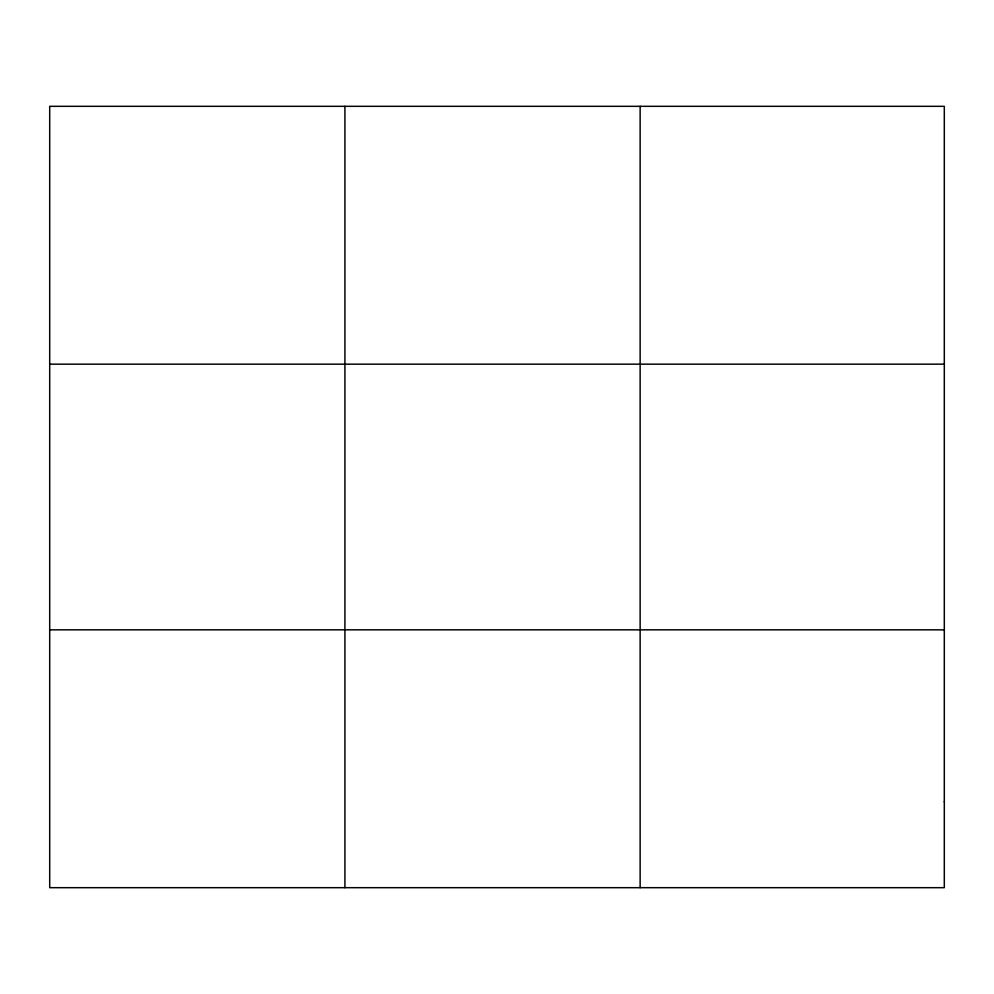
<?xml version="1.0" encoding="UTF-8"?>
<svg xmlns="http://www.w3.org/2000/svg" width="994" height="994" viewBox="0 0 994 994"><rect width="100%" height="100%" fill="white"/><g stroke="black" fill="none" stroke-linecap="round" stroke-linejoin="round"><path stroke-width="1.49" d="M344.918 106.321L344.918 887.679M640.136 106.321L640.136 887.679M49.7 364.164L944.3 364.164M49.7 629.836L944.3 629.836M944.3 801.723L944.3 887.679L49.7 887.679L49.7 106.321L944.3 106.321L944.3 801.723"/></g></svg>
